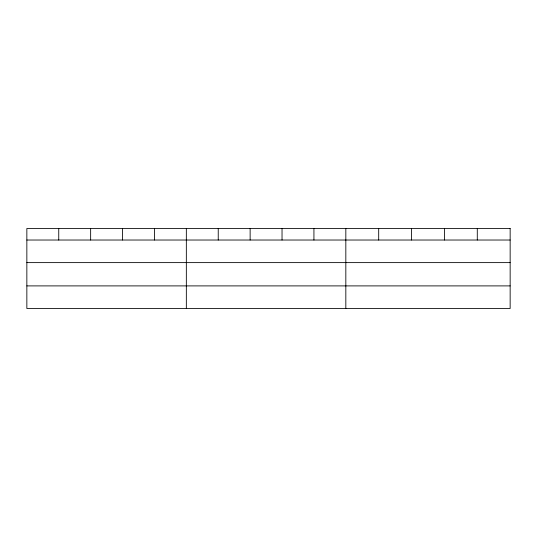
<?xml version="1.0" encoding="UTF-8"?>
<svg xmlns="http://www.w3.org/2000/svg" width="537" height="537" viewBox="0 0 537 537"><rect width="100%" height="100%" fill="white"/><g stroke="black" fill="none" stroke-linecap="round" stroke-linejoin="round"><path stroke-width="0.81" d="M26.85 240.026L510.15 240.026M26.85 262.62L510.15 262.62M26.85 285.899L510.15 285.899M477.286 228.507L477.286 240.026M444.421 228.507L444.421 240.026M411.557 228.507L411.557 240.026M378.692 228.507L378.692 240.026M345.828 228.507L345.828 308.493M313.93 228.507L313.93 240.026M282.032 228.507L282.032 240.026M250.135 228.507L250.135 240.026M218.237 228.507L218.237 240.026M186.339 228.507L186.339 308.493M154.441 228.507L154.441 240.026M122.543 228.507L122.543 240.026M90.646 228.507L90.646 240.026M58.748 228.507L58.748 240.026M510.15 228.507L26.85 228.507L26.85 308.493L510.15 308.493L510.15 228.507"/></g></svg>
